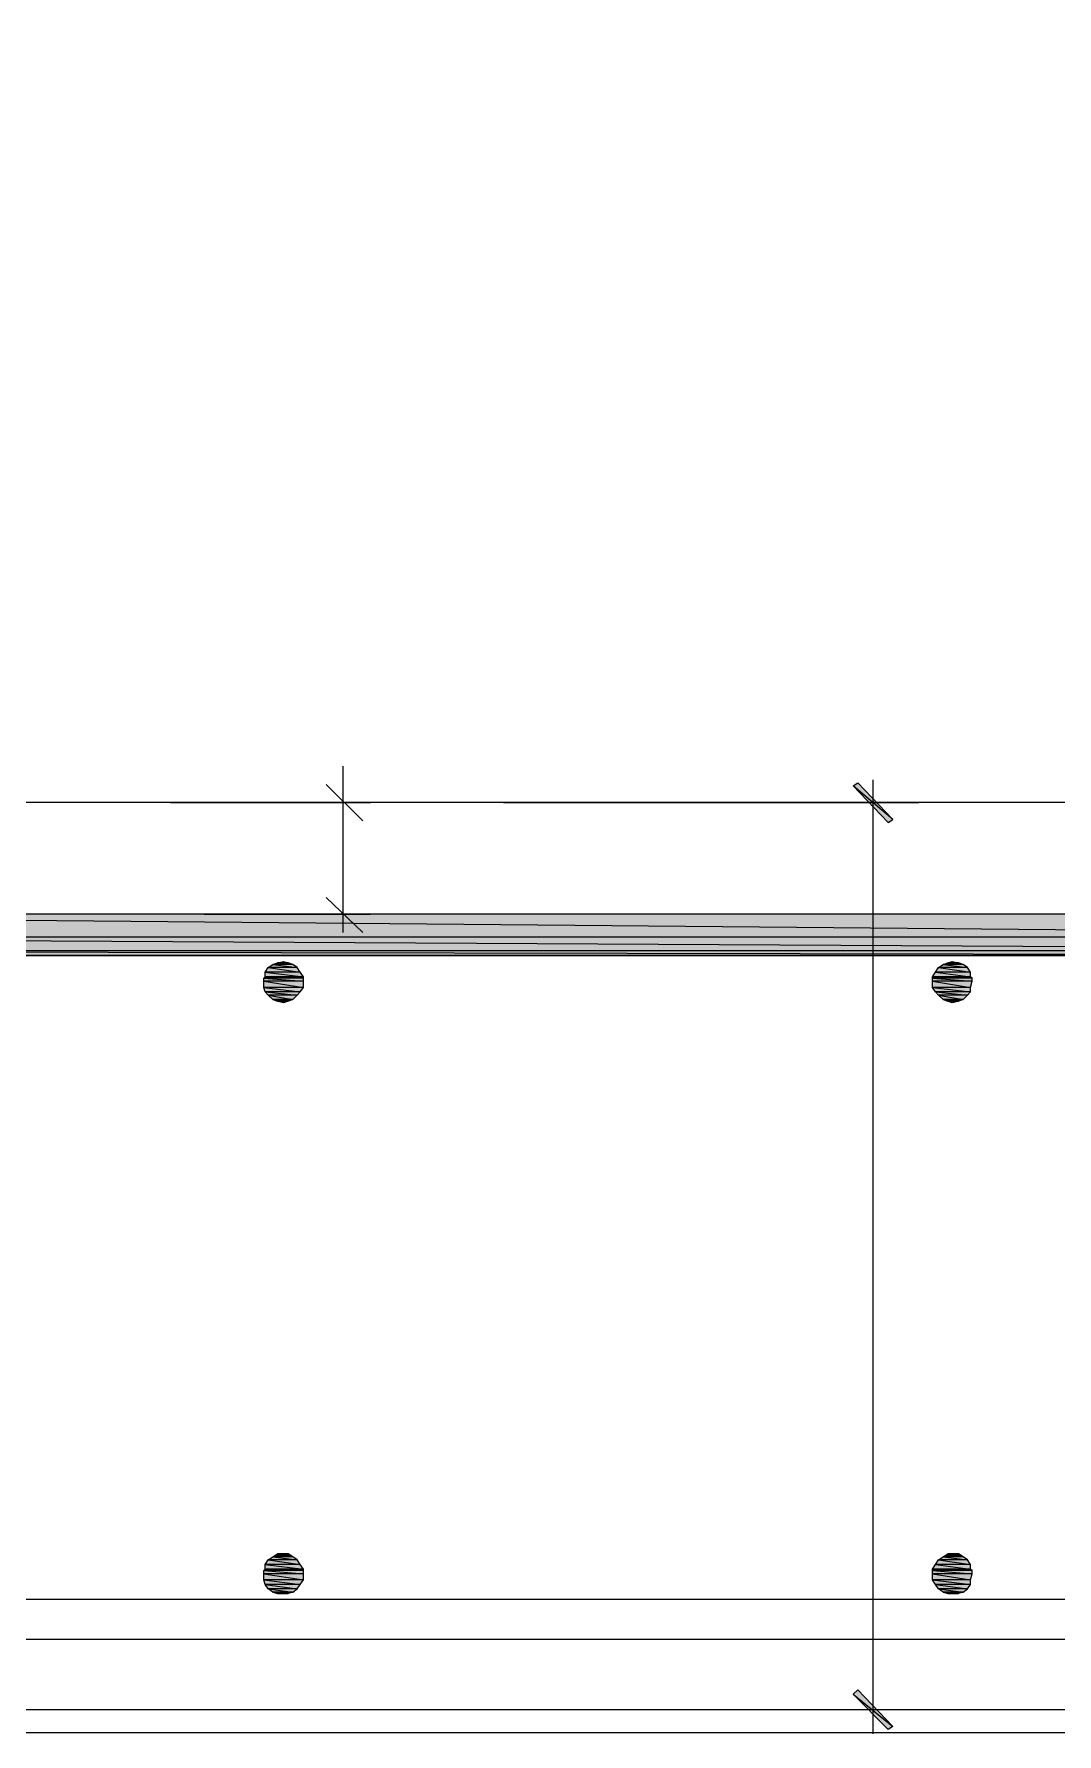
# Model space of a CAD drawing. Header units: millimetres. Extents: x 578 to 1029, y 98 to 264.
# Drawn here: x 697.7105 to 697.9897, y 146.6293 to 147.0932 of the extents above; entities that cross this region are included whole.
import ezdxf

# ---------------------------------------------------------------- set-up
doc = ezdxf.new("R2010")
doc.units = ezdxf.units.MM

msp = doc.modelspace()

# ---------------------------------------------------------------- hatches: boundary and pattern name
at = {"linetype": 'Continuous'}
for points in [[(697.94488, 146.87885), (697.93405, 146.88802), (697.94363, 146.87802), (697.94488, 146.87885), (697.93405, 146.88802), (697.9353, 146.88885)], [(697.52488, 146.85302), (698.22155, 146.84677), (698.22905, 146.85302), (697.52488, 146.85302), (698.22155, 146.84677), (697.5328, 146.84677)], [(697.5328, 146.84677), (698.21238, 146.84302), (698.22155, 146.84677), (697.5328, 146.84677), (698.21238, 146.84302), (697.54196, 146.84302)], [(697.54196, 146.84302), (698.2028, 146.84177), (698.21238, 146.84302), (697.54196, 146.84302), (698.2028, 146.84177), (697.55155, 146.84177)], [(698.2028, 146.84177), (697.55155, 146.84177), (697.87863, 146.84177)], [(697.77571, 146.83927), (697.78238, 146.83844), (697.78113, 146.83927), (697.77571, 146.83927), (697.78238, 146.83844), (697.77446, 146.83844)], [(697.77696, 146.83969), (697.78113, 146.83927), (697.77988, 146.83969), (697.77696, 146.83969), (697.78113, 146.83927), (697.77571, 146.83927)], [(697.77863, 146.8401), (697.77988, 146.83969), (697.77696, 146.83969)], [(697.95863, 146.83927), (697.9653, 146.83844), (697.96405, 146.83927), (697.95863, 146.83927), (697.9653, 146.83844), (697.95738, 146.83844)], [(697.95988, 146.83969), (697.96405, 146.83927), (697.9628, 146.83969), (697.95988, 146.83969), (697.96405, 146.83927), (697.95863, 146.83927)], [(697.96113, 146.8401), (697.9628, 146.83969), (697.95988, 146.83969)], [(697.77363, 146.83594), (697.78405, 146.83552), (697.78405, 146.83594), (697.77363, 146.83594), (697.78405, 146.83552), (697.77321, 146.83552)], [(697.77321, 146.83552), (697.78405, 146.83469), (697.78405, 146.83552), (697.77321, 146.83552), (697.78405, 146.83469), (697.77321, 146.83469)], [(697.77321, 146.83469), (697.78405, 146.83302), (697.78405, 146.83469), (697.77321, 146.83469), (697.78405, 146.83302), (697.77321, 146.83302)], [(697.77446, 146.83844), (697.78321, 146.83719), (697.78238, 146.83844), (697.77446, 146.83844), (697.78321, 146.83719), (697.77363, 146.83719)], [(697.77363, 146.83719), (697.78405, 146.83594), (697.78321, 146.83719), (697.77363, 146.83719), (697.78405, 146.83594), (697.77363, 146.83594)], [(697.95655, 146.83719), (697.96613, 146.83594), (697.96613, 146.83719), (697.95655, 146.83719), (697.96613, 146.83594), (697.95571, 146.83594)], [(697.95571, 146.83594), (697.96655, 146.83552), (697.96613, 146.83594), (697.95571, 146.83594), (697.96655, 146.83552), (697.95571, 146.83552)], [(697.95571, 146.83552), (697.96655, 146.83469), (697.96655, 146.83552), (697.95571, 146.83552), (697.96655, 146.83469), (697.95571, 146.83469)], [(697.95571, 146.83469), (697.96613, 146.83302), (697.96655, 146.83469), (697.95571, 146.83469), (697.96613, 146.83302), (697.95571, 146.83302)], [(697.95738, 146.83844), (697.96613, 146.83719), (697.9653, 146.83844), (697.95738, 146.83844), (697.96613, 146.83719), (697.95655, 146.83719)], [(697.77321, 146.83302), (697.78321, 146.83177), (697.78405, 146.83302), (697.77321, 146.83302), (697.78321, 146.83177), (697.77363, 146.83177)], [(697.77363, 146.83177), (697.78238, 146.83094), (697.78321, 146.83177), (697.77363, 146.83177), (697.78238, 146.83094), (697.77446, 146.83094)], [(697.77446, 146.83094), (697.78113, 146.82969), (697.78238, 146.83094), (697.77446, 146.83094), (697.78113, 146.82969), (697.77571, 146.82969)], [(697.77696, 146.82927), (697.77988, 146.82927), (697.77571, 146.82969), (697.77696, 146.82927), (697.77988, 146.82927), (697.77863, 146.82885)], [(697.77571, 146.82969), (697.78113, 146.82969), (697.77988, 146.82927)], [(697.95571, 146.83302), (697.96613, 146.83177), (697.96613, 146.83302), (697.95571, 146.83302), (697.96613, 146.83177), (697.95655, 146.83177)], [(697.95655, 146.83177), (697.9653, 146.83094), (697.96613, 146.83177), (697.95655, 146.83177), (697.9653, 146.83094), (697.95738, 146.83094)], [(697.95738, 146.83094), (697.96405, 146.82969), (697.9653, 146.83094), (697.95738, 146.83094), (697.96405, 146.82969), (697.95863, 146.82969)], [(697.95988, 146.82927), (697.9628, 146.82927), (697.95863, 146.82969), (697.95988, 146.82927), (697.9628, 146.82927), (697.96113, 146.82885)], [(697.95863, 146.82969), (697.96405, 146.82969), (697.9628, 146.82927)], [(697.77446, 146.67677), (697.78321, 146.67552), (697.78238, 146.67677), (697.77446, 146.67677), (697.78321, 146.67552), (697.77363, 146.67552)], [(697.77571, 146.6776), (697.78238, 146.67677), (697.78113, 146.6776), (697.77571, 146.6776), (697.78238, 146.67677), (697.77446, 146.67677)], [(697.77696, 146.67844), (697.78113, 146.6776), (697.77988, 146.67844), (697.77696, 146.67844), (697.78113, 146.6776), (697.77571, 146.6776)], [(697.77863, 146.67844), (697.77988, 146.67844), (697.77696, 146.67844)], [(697.95738, 146.67677), (697.96613, 146.67552), (697.9653, 146.67677), (697.95738, 146.67677), (697.96613, 146.67552), (697.95655, 146.67552)], [(697.95863, 146.6776), (697.9653, 146.67677), (697.96405, 146.6776), (697.95863, 146.6776), (697.9653, 146.67677), (697.95738, 146.67677)], [(697.95988, 146.67844), (697.96405, 146.6776), (697.9628, 146.67844), (697.95988, 146.67844), (697.96405, 146.6776), (697.95863, 146.6776)], [(697.96113, 146.67844), (697.9628, 146.67844), (697.95988, 146.67844)], [(697.77363, 146.67427), (697.78405, 146.67385), (697.78405, 146.67427), (697.77363, 146.67427), (697.78405, 146.67385), (697.77321, 146.67385)], [(697.77321, 146.67385), (697.78405, 146.67302), (697.78405, 146.67385), (697.77321, 146.67385), (697.78405, 146.67302), (697.77321, 146.67302)], [(697.77321, 146.67302), (697.78405, 146.67135), (697.78405, 146.67302), (697.77321, 146.67302), (697.78405, 146.67135), (697.77321, 146.67135)], [(697.77363, 146.67552), (697.78405, 146.67427), (697.78321, 146.67552), (697.77363, 146.67552), (697.78405, 146.67427), (697.77363, 146.67427)], [(697.95655, 146.67552), (697.96613, 146.67427), (697.96613, 146.67552), (697.95655, 146.67552), (697.96613, 146.67427), (697.95571, 146.67427)], [(697.95571, 146.67427), (697.96655, 146.67385), (697.96613, 146.67427), (697.95571, 146.67427), (697.96655, 146.67385), (697.95571, 146.67385)], [(697.95571, 146.67385), (697.96655, 146.67302), (697.96655, 146.67385), (697.95571, 146.67385), (697.96655, 146.67302), (697.95571, 146.67302)], [(697.95571, 146.67302), (697.96613, 146.67135), (697.96655, 146.67302), (697.95571, 146.67302), (697.96613, 146.67135), (697.95571, 146.67135)], [(697.77321, 146.67135), (697.78321, 146.6701), (697.78405, 146.67135), (697.77321, 146.67135), (697.78321, 146.6701), (697.77363, 146.6701)], [(697.77363, 146.6701), (697.78238, 146.66885), (697.78321, 146.6701), (697.77363, 146.6701), (697.78238, 146.66885), (697.77446, 146.66885)], [(697.77446, 146.66885), (697.78113, 146.66802), (697.78238, 146.66885), (697.77446, 146.66885), (697.78113, 146.66802), (697.77571, 146.66802)], [(697.77571, 146.66802), (697.77696, 146.6676), (697.77988, 146.6676)], [(697.77571, 146.66802), (697.78113, 146.66802), (697.77988, 146.6676)], [(697.95571, 146.67135), (697.96613, 146.6701), (697.96613, 146.67135), (697.95571, 146.67135), (697.96613, 146.6701), (697.95655, 146.6701)], [(697.95655, 146.6701), (697.9653, 146.66885), (697.96613, 146.6701), (697.95655, 146.6701), (697.9653, 146.66885), (697.95738, 146.66885)], [(697.95738, 146.66885), (697.96405, 146.66802), (697.9653, 146.66885), (697.95738, 146.66885), (697.96405, 146.66802), (697.95863, 146.66802)], [(697.95863, 146.66802), (697.95988, 146.6676), (697.9628, 146.6676)], [(697.95863, 146.66802), (697.96405, 146.66802), (697.9628, 146.6676)], [(697.93405, 146.6401), (697.94488, 146.63135), (697.9353, 146.64135), (697.93405, 146.6401), (697.94488, 146.63135), (697.94363, 146.63052)]]:
    msp.add_hatch(color=0, dxfattribs=at).paths.add_polyline_path(points)

# ---------------------------------------------------------------- linework, layer by layer
at = {"color": 0, "linetype": 'Continuous'}
for points in [[(697.46905, 147.66135), (697.46905, 146.63594), (698.26321, 146.63594)], [(698.1228, 147.66135), (698.1228, 146.88344), (697.6278, 146.88344), (697.6278, 147.66135)], [(697.79488, 146.84802), (697.79488, 146.88344), (697.79488, 146.89344)], [(697.8003, 146.87844), (697.7903, 146.88844)], [(697.94488, 146.87885), (697.93405, 146.88802), (697.9353, 146.88885), (697.94488, 146.87885)], [(697.94363, 146.87802), (697.94488, 146.87885), (697.93405, 146.88802), (697.94363, 146.87802)], [(697.93946, 146.88969), (697.93946, 146.62927)], [(697.7478, 146.88344), (697.80238, 146.88344)], [(697.83863, 146.88344), (697.95196, 146.88344)], [(697.7903, 146.8576), (697.8003, 146.84802)], [(698.22905, 146.85302), (697.52488, 146.85302), (698.22155, 146.84677), (698.22905, 146.85302)], [(697.52488, 146.85302), (698.22155, 146.84677), (697.5328, 146.84677), (697.52488, 146.85302)], [(697.75696, 146.85302), (697.80238, 146.85302)], [(698.22155, 146.84677), (697.5328, 146.84677), (698.21238, 146.84302), (698.22155, 146.84677)], [(697.5328, 146.84677), (698.21238, 146.84302), (697.54196, 146.84302), (697.5328, 146.84677)], [(698.21238, 146.84302), (697.54196, 146.84302), (698.2028, 146.84177), (698.21238, 146.84302)], [(697.54196, 146.84302), (698.2028, 146.84177), (697.55155, 146.84177), (697.54196, 146.84302)], [(698.2028, 146.84177), (697.55155, 146.84177), (697.87863, 146.84177), (698.2028, 146.84177)], [(697.55155, 146.84177), (697.87863, 146.84177), (697.55155, 146.84177), (697.55155, 146.84177)], [(697.77571, 146.83927), (697.78238, 146.83844), (697.77446, 146.83844), (697.77571, 146.83927)], [(697.77696, 146.83969), (697.78113, 146.83927), (697.77571, 146.83927), (697.77696, 146.83969)], [(697.78113, 146.83927), (697.77571, 146.83927), (697.78238, 146.83844), (697.78113, 146.83927)], [(697.77863, 146.8401), (697.77988, 146.83969), (697.77696, 146.83969), (697.77863, 146.8401)], [(697.77988, 146.83969), (697.77696, 146.83969), (697.78113, 146.83927), (697.77988, 146.83969)], [(697.95863, 146.83927), (697.9653, 146.83844), (697.95738, 146.83844), (697.95863, 146.83927)], [(697.95988, 146.83969), (697.96405, 146.83927), (697.95863, 146.83927), (697.95988, 146.83969)], [(697.96405, 146.83927), (697.95863, 146.83927), (697.9653, 146.83844), (697.96405, 146.83927)], [(697.96113, 146.8401), (697.9628, 146.83969), (697.95988, 146.83969), (697.96113, 146.8401)], [(697.9628, 146.83969), (697.95988, 146.83969), (697.96405, 146.83927), (697.9628, 146.83969)], [(697.77363, 146.83594), (697.78405, 146.83552), (697.77321, 146.83552), (697.77363, 146.83594)], [(697.78405, 146.83552), (697.77321, 146.83552), (697.78405, 146.83469), (697.78405, 146.83552)], [(697.77321, 146.83552), (697.78405, 146.83469), (697.77321, 146.83469), (697.77321, 146.83552)], [(697.78405, 146.83469), (697.77321, 146.83469), (697.78405, 146.83302), (697.78405, 146.83469)], [(697.77321, 146.83469), (697.78405, 146.83302), (697.77321, 146.83302), (697.77321, 146.83469)], [(697.77446, 146.83844), (697.78321, 146.83719), (697.77363, 146.83719), (697.77446, 146.83844)], [(697.78321, 146.83719), (697.77363, 146.83719), (697.78405, 146.83594), (697.78321, 146.83719)], [(697.77363, 146.83719), (697.78405, 146.83594), (697.77363, 146.83594), (697.77363, 146.83719)], [(697.78405, 146.83594), (697.77363, 146.83594), (697.78405, 146.83552), (697.78405, 146.83594)], [(697.78238, 146.83844), (697.77446, 146.83844), (697.78321, 146.83719), (697.78238, 146.83844)], [(697.95655, 146.83719), (697.96613, 146.83594), (697.95571, 146.83594), (697.95655, 146.83719)], [(697.96613, 146.83594), (697.95571, 146.83594), (697.96655, 146.83552), (697.96613, 146.83594)], [(697.95571, 146.83594), (697.96655, 146.83552), (697.95571, 146.83552), (697.95571, 146.83594)], [(697.96655, 146.83552), (697.95571, 146.83552), (697.96655, 146.83469), (697.96655, 146.83552)], [(697.95571, 146.83552), (697.96655, 146.83469), (697.95571, 146.83469), (697.95571, 146.83552)], [(697.96655, 146.83469), (697.95571, 146.83469), (697.96613, 146.83302), (697.96655, 146.83469)], [(697.95571, 146.83469), (697.96613, 146.83302), (697.95571, 146.83302), (697.95571, 146.83469)], [(697.95738, 146.83844), (697.96613, 146.83719), (697.95655, 146.83719), (697.95738, 146.83844)], [(697.96613, 146.83719), (697.95655, 146.83719), (697.96613, 146.83594), (697.96613, 146.83719)], [(697.9653, 146.83844), (697.95738, 146.83844), (697.96613, 146.83719), (697.9653, 146.83844)], [(697.78405, 146.83302), (697.77321, 146.83302), (697.78321, 146.83177), (697.78405, 146.83302)], [(697.77321, 146.83302), (697.78321, 146.83177), (697.77363, 146.83177), (697.77321, 146.83302)], [(697.78321, 146.83177), (697.77363, 146.83177), (697.78238, 146.83094), (697.78321, 146.83177)], [(697.77363, 146.83177), (697.78238, 146.83094), (697.77446, 146.83094), (697.77363, 146.83177)], [(697.78238, 146.83094), (697.77446, 146.83094), (697.78113, 146.82969), (697.78238, 146.83094)], [(697.77446, 146.83094), (697.78113, 146.82969), (697.77571, 146.82969), (697.77446, 146.83094)], [(697.77571, 146.82969), (697.77696, 146.82927), (697.77988, 146.82927), (697.77571, 146.82969)], [(697.77571, 146.82969), (697.78113, 146.82969), (697.77988, 146.82927), (697.77571, 146.82969)], [(697.96613, 146.83302), (697.95571, 146.83302), (697.96613, 146.83177), (697.96613, 146.83302)], [(697.95571, 146.83302), (697.96613, 146.83177), (697.95655, 146.83177), (697.95571, 146.83302)], [(697.96613, 146.83177), (697.95655, 146.83177), (697.9653, 146.83094), (697.96613, 146.83177)], [(697.95655, 146.83177), (697.9653, 146.83094), (697.95738, 146.83094), (697.95655, 146.83177)], [(697.9653, 146.83094), (697.95738, 146.83094), (697.96405, 146.82969), (697.9653, 146.83094)], [(697.95738, 146.83094), (697.96405, 146.82969), (697.95863, 146.82969), (697.95738, 146.83094)], [(697.95863, 146.82969), (697.95988, 146.82927), (697.9628, 146.82927), (697.95863, 146.82969)], [(697.95863, 146.82969), (697.96405, 146.82969), (697.9628, 146.82927), (697.95863, 146.82969)], [(697.77696, 146.82927), (697.77988, 146.82927), (697.77863, 146.82885), (697.77696, 146.82927)], [(697.95988, 146.82927), (697.9628, 146.82927), (697.96113, 146.82885), (697.95988, 146.82927)], [(697.77446, 146.67677), (697.78321, 146.67552), (697.77363, 146.67552), (697.77446, 146.67677)], [(697.77571, 146.6776), (697.78238, 146.67677), (697.77446, 146.67677), (697.77571, 146.6776)], [(697.78238, 146.67677), (697.77446, 146.67677), (697.78321, 146.67552), (697.78238, 146.67677)], [(697.77696, 146.67844), (697.78113, 146.6776), (697.77571, 146.6776), (697.77696, 146.67844)], [(697.78113, 146.6776), (697.77571, 146.6776), (697.78238, 146.67677), (697.78113, 146.6776)], [(697.77863, 146.67844), (697.77988, 146.67844), (697.77696, 146.67844), (697.77863, 146.67844)], [(697.77988, 146.67844), (697.77696, 146.67844), (697.78113, 146.6776), (697.77988, 146.67844)], [(697.95738, 146.67677), (697.96613, 146.67552), (697.95655, 146.67552), (697.95738, 146.67677)], [(697.95863, 146.6776), (697.9653, 146.67677), (697.95738, 146.67677), (697.95863, 146.6776)], [(697.9653, 146.67677), (697.95738, 146.67677), (697.96613, 146.67552), (697.9653, 146.67677)], [(697.95988, 146.67844), (697.96405, 146.6776), (697.95863, 146.6776), (697.95988, 146.67844)], [(697.96405, 146.6776), (697.95863, 146.6776), (697.9653, 146.67677), (697.96405, 146.6776)], [(697.96113, 146.67844), (697.9628, 146.67844), (697.95988, 146.67844), (697.96113, 146.67844)], [(697.9628, 146.67844), (697.95988, 146.67844), (697.96405, 146.6776), (697.9628, 146.67844)], [(697.77363, 146.67427), (697.78405, 146.67385), (697.77321, 146.67385), (697.77363, 146.67427)], [(697.78405, 146.67385), (697.77321, 146.67385), (697.78405, 146.67302), (697.78405, 146.67385)], [(697.77321, 146.67385), (697.78405, 146.67302), (697.77321, 146.67302), (697.77321, 146.67385)], [(697.78405, 146.67302), (697.77321, 146.67302), (697.78405, 146.67135), (697.78405, 146.67302)], [(697.77321, 146.67302), (697.78405, 146.67135), (697.77321, 146.67135), (697.77321, 146.67302)], [(697.78321, 146.67552), (697.77363, 146.67552), (697.78405, 146.67427), (697.78321, 146.67552)], [(697.77363, 146.67552), (697.78405, 146.67427), (697.77363, 146.67427), (697.77363, 146.67552)], [(697.78405, 146.67427), (697.77363, 146.67427), (697.78405, 146.67385), (697.78405, 146.67427)], [(697.95655, 146.67552), (697.96613, 146.67427), (697.95571, 146.67427), (697.95655, 146.67552)], [(697.96613, 146.67427), (697.95571, 146.67427), (697.96655, 146.67385), (697.96613, 146.67427)], [(697.95571, 146.67427), (697.96655, 146.67385), (697.95571, 146.67385), (697.95571, 146.67427)], [(697.96655, 146.67385), (697.95571, 146.67385), (697.96655, 146.67302), (697.96655, 146.67385)], [(697.95571, 146.67385), (697.96655, 146.67302), (697.95571, 146.67302), (697.95571, 146.67385)], [(697.96655, 146.67302), (697.95571, 146.67302), (697.96613, 146.67135), (697.96655, 146.67302)], [(697.95571, 146.67302), (697.96613, 146.67135), (697.95571, 146.67135), (697.95571, 146.67302)], [(697.96613, 146.67552), (697.95655, 146.67552), (697.96613, 146.67427), (697.96613, 146.67552)], [(697.78405, 146.67135), (697.77321, 146.67135), (697.78321, 146.6701), (697.78405, 146.67135)], [(697.77321, 146.67135), (697.78321, 146.6701), (697.77363, 146.6701), (697.77321, 146.67135)], [(697.78321, 146.6701), (697.77363, 146.6701), (697.78238, 146.66885), (697.78321, 146.6701)], [(697.77363, 146.6701), (697.78238, 146.66885), (697.77446, 146.66885), (697.77363, 146.6701)], [(697.78238, 146.66885), (697.77446, 146.66885), (697.78113, 146.66802), (697.78238, 146.66885)], [(697.77446, 146.66885), (697.78113, 146.66802), (697.77571, 146.66802), (697.77446, 146.66885)], [(697.77571, 146.66802), (697.77696, 146.6676), (697.77988, 146.6676), (697.77571, 146.66802)], [(697.77571, 146.66802), (697.78113, 146.66802), (697.77988, 146.6676), (697.77571, 146.66802)], [(697.77696, 146.6676), (697.77988, 146.6676), (697.77863, 146.6676), (697.77696, 146.6676)], [(697.96613, 146.67135), (697.95571, 146.67135), (697.96613, 146.6701), (697.96613, 146.67135)], [(697.95571, 146.67135), (697.96613, 146.6701), (697.95655, 146.6701), (697.95571, 146.67135)], [(697.96613, 146.6701), (697.95655, 146.6701), (697.9653, 146.66885), (697.96613, 146.6701)], [(697.95655, 146.6701), (697.9653, 146.66885), (697.95738, 146.66885), (697.95655, 146.6701)], [(697.9653, 146.66885), (697.95738, 146.66885), (697.96405, 146.66802), (697.9653, 146.66885)], [(697.95738, 146.66885), (697.96405, 146.66802), (697.95863, 146.66802), (697.95738, 146.66885)], [(697.95863, 146.66802), (697.95988, 146.6676), (697.9628, 146.6676), (697.95863, 146.66802)], [(697.95863, 146.66802), (697.96405, 146.66802), (697.9628, 146.6676), (697.95863, 146.66802)], [(697.95988, 146.6676), (697.9628, 146.6676), (697.96113, 146.6676), (697.95988, 146.6676)], [(698.2628, 146.66594), (697.62863, 146.66594)], [(698.2628, 146.6551), (697.62863, 146.6551)], [(697.9353, 146.64135), (697.93405, 146.6401), (697.94488, 146.63135), (697.9353, 146.64135)], [(697.93405, 146.6401), (697.94488, 146.63135), (697.94363, 146.63052), (697.93405, 146.6401)], [(697.83863, 146.63594), (697.95196, 146.63594)], [(697.46071, 146.62969), (698.28571, 146.62969)]]:
    msp.add_lwpolyline(points, dxfattribs=at)

doc.saveas('drawing.dxf')
